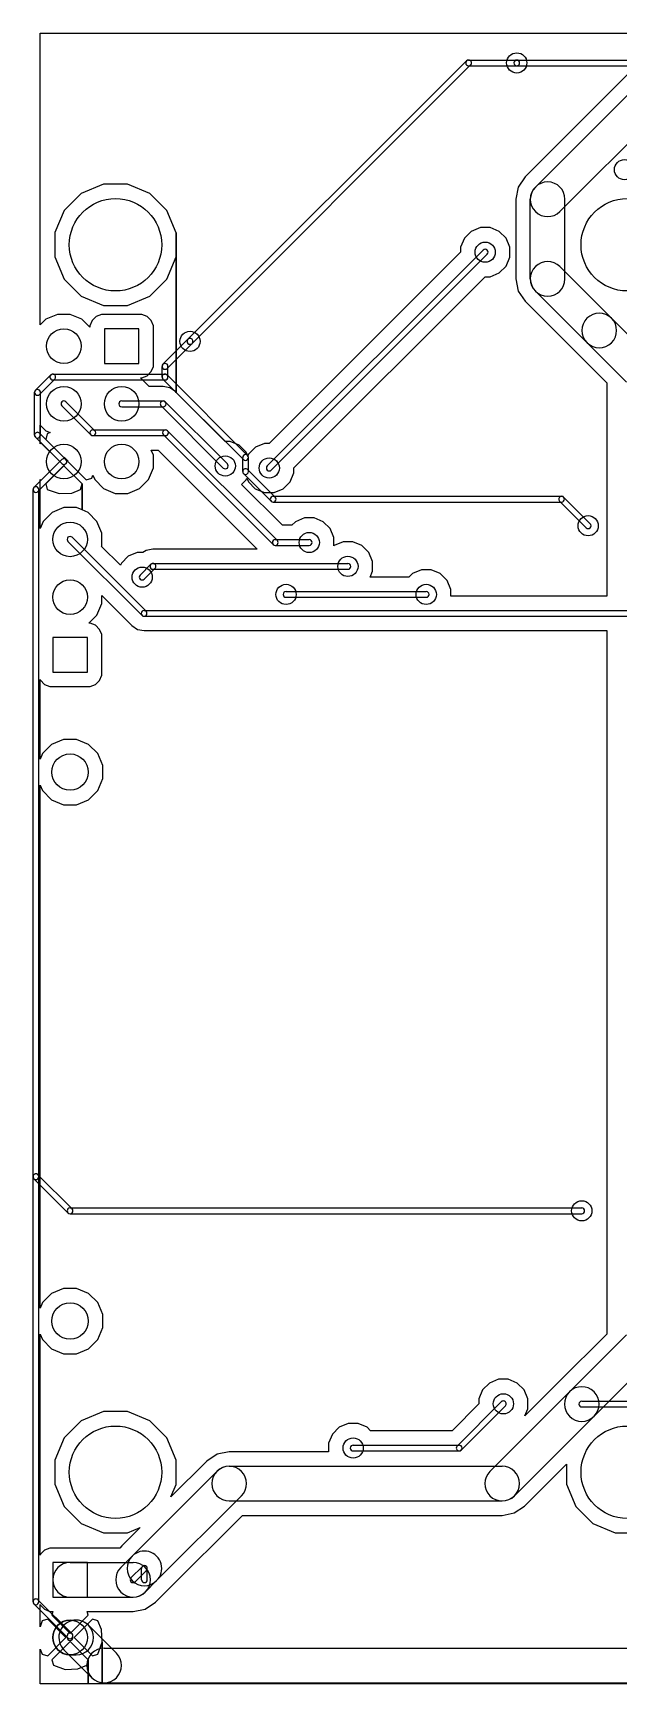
# Model space of a CAD drawing. Extents: x 67 to 209, y -168 to -95.
# Drawn here: x 67.4 to 93.1, y -167.8 to -95.2 of the extents above; entities that cross this region are included whole.
import ezdxf

# ---------------------------------------------------------------- set-up
doc = ezdxf.new("R2010")
doc.units = 0
doc.header["$MEASUREMENT"] = 0
doc.layers.add('BLACK', color=250, linetype='CONTINUOUS')

msp = doc.modelspace()

# ---------------------------------------------------------------- linework, layer by layer
at = {"layer": 'BLACK'}
for p, q in [((67.685, -108.029), (67.685, -95.185)), ((67.685, -95.185), (209.315, -95.185)), ((67.685, -108.029), (67.685, -95.185)), ((67.685, -95.185), (209.315, -95.185)), ((74.1849, -108.66), (86.4348, -96.4102)), ((74.3645, -108.84), (86.6144, -96.5898)), ((86.5246, -96.373), (88.6411, -96.373)), ((88.6411, -96.373), (105, -96.373)), ((86.5246, -96.627), (88.6411, -96.627)), ((88.6411, -96.627), (105, -96.627)), ((93.5122, -97.0122), (89.0122, -101.512)), ((93.5122, -97.0122), (89.0122, -101.512)), ((93.9612, -97.4612), (89.4612, -101.961)), ((95.0388, -98.5388), (90.5388, -103.039)), ((89.0122, -101.512), (88.7093, -101.965)), ((89.0122, -101.512), (88.7093, -101.965)), ((69.4912, -102.238), (68.7403, -102.987)), ((69.4912, -102.238), (68.7403, -102.987)), ((70.4718, -101.833), (69.4912, -102.238)), ((70.4718, -101.833), (69.4912, -102.238)), ((71.5328, -101.833), (70.4718, -101.833)), ((71.5328, -101.833), (70.4718, -101.833)), ((72.5127, -102.24), (71.5328, -101.833)), ((72.5127, -102.24), (71.5328, -101.833)), ((73.2623, -102.991), (72.5127, -102.24)), ((73.2623, -102.991), (72.5127, -102.24)), ((88.7093, -101.965), (88.603, -102.5)), ((88.7093, -101.965), (88.603, -102.5)), ((68.7403, -102.987), (68.3335, -103.967)), ((68.7403, -102.987), (68.3335, -103.967)), ((73.6675, -103.972), (73.2623, -102.991)), ((73.6675, -103.972), (73.2623, -102.991)), ((88.603, -102.5), (88.603, -106)), ((88.603, -102.5), (88.603, -106)), ((89.238, -106), (89.238, -102.5)), ((90.762, -106), (90.762, -102.5)), ((87.0402, -103.747), (86.6433, -103.911)), ((87.0402, -103.747), (86.6433, -103.911)), ((87.4697, -103.747), (87.0402, -103.747)), ((87.4697, -103.747), (87.0402, -103.747)), ((87.8663, -103.912), (87.4697, -103.747)), ((87.8663, -103.912), (87.4697, -103.747)), ((68.3335, -103.967), (68.3325, -105.028)), ((68.3335, -103.967), (68.3325, -105.028)), ((73.6665, -105.033), (73.6675, -103.972)), ((73.6665, -105.033), (73.6675, -103.972)), ((73.6675, -110.996), (73.6675, -103.972)), ((73.6675, -103.972), (73.6675, -110.996)), ((73.6675, -110.996), (73.6675, -103.972)), ((73.6675, -103.972), (73.6675, -110.996)), ((86.3394, -104.214), (86.1747, -104.611)), ((86.3394, -104.214), (86.1747, -104.611)), ((86.6433, -103.911), (86.3394, -104.214)), ((86.6433, -103.911), (86.3394, -104.214)), ((88.1697, -104.216), (87.8663, -103.912)), ((88.1697, -104.216), (87.8663, -103.912)), ((88.3337, -104.613), (88.1697, -104.216)), ((88.3337, -104.613), (88.1697, -104.216)), ((68.3325, -105.028), (68.7377, -106.009)), ((68.3325, -105.028), (68.7377, -106.009)), ((73.2597, -106.013), (73.6665, -105.033)), ((73.2597, -106.013), (73.6665, -105.033)), ((87.1642, -104.737), (77.6695, -114.232)), ((86.1745, -104.829), (77.7612, -113.242)), ((86.1745, -104.829), (77.7612, -113.242)), ((87.3438, -104.917), (77.8491, -114.411)), ((86.1747, -104.611), (86.1745, -104.829)), ((86.1747, -104.611), (86.1745, -104.829)), ((88.1686, -105.439), (88.3333, -105.042)), ((88.1686, -105.439), (88.3333, -105.042)), ((88.3333, -105.042), (88.3337, -104.613)), ((88.3333, -105.042), (88.3337, -104.613)), ((68.7377, -106.009), (69.4873, -106.76)), ((68.7377, -106.009), (69.4873, -106.76)), ((72.5088, -106.762), (73.2597, -106.013)), ((72.5088, -106.762), (73.2597, -106.013)), ((78.8388, -114.32), (87.2521, -105.906)), ((78.8388, -114.32), (87.2521, -105.906)), ((87.2521, -105.906), (87.4678, -105.906)), ((87.2521, -105.906), (87.4678, -105.906)), ((87.4678, -105.906), (87.8647, -105.742)), ((87.4678, -105.906), (87.8647, -105.742)), ((87.8647, -105.742), (88.1686, -105.439)), ((87.8647, -105.742), (88.1686, -105.439)), ((88.603, -106), (88.7093, -106.535)), ((88.603, -106), (88.7093, -106.535)), ((90.5388, -105.461), (92.8097, -107.732)), ((69.4873, -106.76), (70.4672, -107.167)), ((69.4873, -106.76), (70.4672, -107.167)), ((71.5282, -107.167), (72.5088, -106.762)), ((71.5282, -107.167), (72.5088, -106.762)), ((88.7093, -106.535), (89.0122, -106.988)), ((88.7093, -106.535), (89.0122, -106.988)), ((89.4611, -106.539), (91.732, -108.81)), ((70.4672, -107.167), (71.5282, -107.167)), ((70.4672, -107.167), (71.5282, -107.167)), ((89.0122, -106.988), (91.2826, -109.258)), ((89.0122, -106.988), (91.2826, -109.258)), ((67.9397, -107.775), (67.685, -108.029)), ((67.9397, -107.775), (67.685, -108.029)), ((68.4533, -107.563), (67.9397, -107.775)), ((68.4533, -107.563), (67.9397, -107.775)), ((69.0091, -107.563), (68.4533, -107.563)), ((69.0091, -107.563), (68.4533, -107.563)), ((69.5224, -107.776), (69.0091, -107.563)), ((69.5224, -107.776), (69.0091, -107.563)), ((69.8731, -108.128), (69.5224, -107.776)), ((69.8731, -108.128), (69.5224, -107.776)), ((69.97, -107.838), (69.8731, -108.071)), ((69.97, -107.838), (69.8731, -108.071)), ((69.8731, -108.071), (69.8731, -108.128)), ((69.8731, -108.071), (69.8731, -108.128)), ((70.1488, -107.659), (69.97, -107.838)), ((70.1488, -107.659), (69.97, -107.838)), ((70.3822, -107.563), (70.1488, -107.659)), ((70.3822, -107.563), (70.1488, -107.659)), ((71.9062, -107.563), (70.3822, -107.563)), ((71.9062, -107.563), (70.3822, -107.563)), ((72.032, -108.198), (70.508, -108.198)), ((70.508, -108.198), (70.508, -109.722)), ((72.1589, -107.563), (71.9062, -107.563)), ((72.1589, -107.563), (71.9062, -107.563)), ((72.032, -109.722), (72.032, -108.198)), ((72.3922, -107.66), (72.1589, -107.563)), ((72.3922, -107.66), (72.1589, -107.563)), ((72.5706, -107.839), (72.3922, -107.66)), ((72.5706, -107.839), (72.3922, -107.66)), ((72.6671, -108.072), (72.5706, -107.839)), ((72.6671, -108.072), (72.5706, -107.839)), ((72.6671, -109.596), (72.6671, -108.072)), ((72.6671, -109.596), (72.6671, -108.072)), ((92.8072, -107.733), (94.5393, -109.459)), ((73.0857, -109.759), (74.1849, -108.66)), ((73.2653, -109.939), (74.3645, -108.84)), ((91.7315, -108.812), (93.4636, -110.538)), ((72.6669, -109.849), (72.6671, -109.596)), ((72.6669, -109.849), (72.6671, -109.596)), ((91.2826, -109.258), (91.283, -109.259)), ((91.2826, -109.258), (91.283, -109.259)), ((91.283, -109.259), (92.603, -110.579)), ((91.283, -109.259), (92.603, -110.579)), ((67.4775, -110.902), (68.1511, -110.229)), ((68.2409, -110.192), (73.1755, -110.192)), ((70.508, -109.722), (72.032, -109.722)), ((72.455, -110.71), (72.103, -110.357)), ((72.103, -110.357), (72.1578, -110.357)), ((72.455, -110.71), (72.103, -110.357)), ((72.103, -110.357), (72.1578, -110.357)), ((72.1578, -110.357), (72.3912, -110.261)), ((72.1578, -110.357), (72.3912, -110.261)), ((72.3912, -110.261), (72.57, -110.082)), ((72.3912, -110.261), (72.57, -110.082)), ((72.57, -110.082), (72.6669, -109.849)), ((72.57, -110.082), (72.6669, -109.849)), ((73.0485, -110.319), (73.0485, -109.849)), ((76.8073, -113.771), (73.2653, -110.229)), ((73.3025, -110.319), (73.3025, -109.849)), ((67.4403, -112.877), (67.4403, -110.992)), ((67.6571, -111.082), (68.3307, -110.408)), ((67.6943, -112.877), (67.6943, -110.992)), ((68.2409, -110.446), (73.1755, -110.446)), ((72.4667, -110.738), (72.455, -110.71)), ((72.4667, -110.738), (72.455, -110.71)), ((73.094, -110.738), (72.4667, -110.738)), ((73.094, -110.738), (72.4667, -110.738)), ((76.6277, -113.95), (73.0857, -110.408)), ((73.3856, -110.796), (73.094, -110.738)), ((73.3856, -110.796), (73.094, -110.738)), ((73.6328, -110.961), (73.3856, -110.796)), ((73.6328, -110.961), (73.3856, -110.796)), ((73.6675, -110.996), (73.6328, -110.961)), ((73.6675, -110.996), (73.6328, -110.961)), ((75.8245, -113.153), (73.6675, -110.996)), ((75.8245, -113.153), (73.6675, -110.996)), ((92.603, -110.579), (92.603, -119.953)), ((92.603, -110.579), (92.603, -119.953)), ((68.6402, -111.59), (69.9102, -112.86)), ((68.8198, -111.41), (70.0898, -112.68)), ((71.27, -111.373), (73.094, -111.373)), ((71.27, -111.627), (73.094, -111.627)), ((75.7366, -114.322), (73.0042, -111.59)), ((75.9162, -114.143), (73.1838, -111.41)), ((67.685, -113.258), (67.685, -112.431)), ((67.685, -112.431), (67.9376, -112.684)), ((67.685, -113.258), (67.685, -112.431)), ((67.685, -112.431), (67.9376, -112.684)), ((68.6402, -114.13), (67.4775, -112.967)), ((68.8198, -113.95), (67.6571, -112.787)), ((67.7498, -113.239), (67.685, -113.258)), ((67.7498, -113.239), (67.685, -113.258)), ((68.5504, -114.04), (67.7498, -113.239)), ((68.5504, -114.04), (67.7498, -113.239)), ((67.9989, -112.818), (67.9294, -113.06)), ((67.9989, -112.818), (67.9294, -113.06)), ((67.9294, -113.06), (68.73, -113.86)), ((67.9294, -113.06), (68.73, -113.86)), ((67.9376, -112.684), (68.1297, -112.763)), ((67.9376, -112.684), (68.1297, -112.763)), ((68.1297, -112.763), (67.9989, -112.818)), ((68.1297, -112.763), (67.9989, -112.818)), ((70, -112.643), (73.1962, -112.643)), ((70, -112.897), (73.1962, -112.897)), ((73.1064, -112.86), (77.9355, -117.689)), ((73.286, -112.68), (78.1151, -117.509)), ((76.0421, -113.153), (75.8245, -113.153)), ((76.0421, -113.153), (75.8245, -113.153)), ((76.4387, -113.318), (76.0421, -113.153)), ((76.4387, -113.318), (76.0421, -113.153)), ((77.5455, -113.242), (77.1486, -113.406)), ((77.5455, -113.242), (77.1486, -113.406)), ((77.7612, -113.242), (77.5455, -113.242)), ((77.7612, -113.242), (77.5455, -113.242)), ((67.4102, -115.18), (68.6402, -113.95)), ((68.73, -113.86), (68.7441, -113.846)), ((68.73, -113.86), (68.7441, -113.846)), ((68.7441, -113.846), (68.9237, -114.026)), ((68.7441, -113.846), (68.9237, -114.026)), ((68.9237, -114.026), (68.9096, -114.04)), ((68.9237, -114.026), (68.9096, -114.04)), ((72.6672, -113.763), (72.5717, -113.532)), ((72.5717, -113.532), (72.8806, -113.532)), ((72.6672, -113.763), (72.5717, -113.532)), ((72.5717, -113.532), (72.8806, -113.532)), ((72.6668, -114.319), (72.6672, -113.763)), ((72.6668, -114.319), (72.6672, -113.763)), ((72.8806, -113.532), (77.2345, -117.886)), ((72.8806, -113.532), (77.2345, -117.886)), ((76.7421, -113.622), (76.4387, -113.318)), ((76.7421, -113.622), (76.4387, -113.318)), ((76.5905, -114.48), (76.5905, -113.861)), ((76.8114, -113.789), (76.7421, -113.622)), ((76.8114, -113.789), (76.7421, -113.622)), ((76.8447, -113.709), (76.8114, -113.789)), ((76.8447, -113.709), (76.8114, -113.789)), ((76.8445, -114.48), (76.8445, -113.861)), ((77.1486, -113.406), (76.8447, -113.709)), ((77.1486, -113.406), (76.8447, -113.709)), ((67.5898, -115.36), (68.8198, -114.13)), ((67.7498, -114.841), (68.5504, -114.04)), ((67.7498, -114.841), (68.5504, -114.04)), ((68.73, -114.22), (67.9294, -115.02)), ((68.73, -114.22), (67.9294, -115.02)), ((69.5306, -115.02), (68.73, -114.22)), ((69.5306, -115.02), (68.73, -114.22)), ((68.9096, -114.04), (69.7102, -114.841)), ((68.9096, -114.04), (69.7102, -114.841)), ((69.9524, -114.771), (70.0025, -114.631)), ((69.9524, -114.771), (70.0025, -114.631)), ((70.0025, -114.631), (70.085, -114.83)), ((70.0025, -114.631), (70.085, -114.83)), ((72.4536, -114.832), (72.6668, -114.319)), ((72.4536, -114.832), (72.6668, -114.319)), ((77.8396, -115.782), (76.6277, -114.57)), ((78.0192, -115.602), (76.8073, -114.39)), ((78.6739, -114.934), (78.8386, -114.537)), ((78.6739, -114.934), (78.8386, -114.537)), ((78.8386, -114.537), (78.8388, -114.32)), ((78.8386, -114.537), (78.8388, -114.32)), ((67.373, -145.5), (67.373, -115.27)), ((67.627, -145.5), (67.627, -115.27)), ((67.685, -116.984), (67.685, -114.822)), ((67.685, -114.822), (67.7498, -114.841)), ((67.685, -116.984), (67.685, -114.822)), ((67.685, -114.822), (67.7498, -114.841)), ((67.9294, -115.02), (67.9989, -115.262)), ((67.9294, -115.02), (67.9989, -115.262)), ((67.9989, -115.262), (68.5223, -115.449)), ((67.9989, -115.262), (68.5223, -115.449)), ((68.5223, -115.449), (69.0774, -115.421)), ((68.5223, -115.449), (69.0774, -115.421)), ((69.0774, -115.421), (69.4611, -115.262)), ((69.0774, -115.421), (69.4611, -115.262)), ((69.4611, -115.262), (69.5306, -115.02)), ((69.4611, -115.262), (69.5306, -115.02)), ((69.5306, -116.168), (69.5306, -115.02)), ((69.5306, -115.02), (69.5306, -116.168)), ((69.5306, -116.168), (69.5306, -115.02)), ((69.5306, -115.02), (69.5306, -116.168)), ((69.7102, -114.841), (69.9524, -114.771)), ((69.7102, -114.841), (69.9524, -114.771)), ((70.085, -114.83), (70.4776, -115.224)), ((70.085, -114.83), (70.4776, -115.224)), ((70.4776, -115.224), (70.9909, -115.437)), ((70.4776, -115.224), (70.9909, -115.437)), ((70.9909, -115.437), (71.5467, -115.437)), ((70.9909, -115.437), (71.5467, -115.437)), ((71.5467, -115.437), (72.0603, -115.225)), ((71.5467, -115.437), (72.0603, -115.225)), ((72.0603, -115.225), (72.4536, -114.832)), ((72.0603, -115.225), (72.4536, -114.832)), ((76.5446, -115.041), (76.741, -114.845)), ((76.5446, -115.041), (76.741, -114.845)), ((78.3409, -116.837), (76.5446, -115.041)), ((78.3409, -116.837), (76.5446, -115.041)), ((76.741, -114.845), (76.7743, -114.764)), ((76.741, -114.845), (76.7743, -114.764)), ((76.7743, -114.764), (76.8436, -114.932)), ((76.7743, -114.764), (76.8436, -114.932)), ((76.8436, -114.932), (77.147, -115.236)), ((76.8436, -114.932), (77.147, -115.236)), ((77.147, -115.236), (77.5436, -115.401)), ((77.147, -115.236), (77.5436, -115.401)), ((77.5436, -115.401), (77.9731, -115.401)), ((77.5436, -115.401), (77.9731, -115.401)), ((77.9731, -115.401), (78.37, -115.237)), ((77.9731, -115.401), (78.37, -115.237)), ((78.37, -115.237), (78.6739, -114.934)), ((78.37, -115.237), (78.6739, -114.934)), ((68.7233, -116.063), (68.2097, -116.275)), ((68.7233, -116.063), (68.2097, -116.275)), ((69.2791, -116.063), (68.7233, -116.063)), ((69.2791, -116.063), (68.7233, -116.063)), ((69.5306, -116.168), (69.2791, -116.063)), ((69.5306, -116.168), (69.2791, -116.063)), ((69.7924, -116.276), (69.5306, -116.168)), ((69.7924, -116.276), (69.5306, -116.168)), ((77.9294, -115.565), (90.6123, -115.565)), ((77.9294, -115.819), (90.6123, -115.819)), ((91.6919, -116.951), (90.5225, -115.782)), ((91.8715, -116.771), (90.7021, -115.602)), ((67.8164, -116.668), (67.685, -116.984)), ((67.8164, -116.668), (67.685, -116.984)), ((68.2097, -116.275), (67.8164, -116.668)), ((68.2097, -116.275), (67.8164, -116.668)), ((70.185, -116.67), (69.7924, -116.276)), ((70.185, -116.67), (69.7924, -116.276)), ((70.3972, -117.183), (70.185, -116.67)), ((70.3972, -117.183), (70.185, -116.67)), ((78.7542, -116.837), (78.3409, -116.837)), ((78.7542, -116.837), (78.3409, -116.837)), ((78.9081, -116.683), (78.7542, -116.837)), ((78.9081, -116.683), (78.7542, -116.837)), ((79.305, -116.519), (78.9081, -116.683)), ((79.305, -116.519), (78.9081, -116.683)), ((79.7345, -116.52), (79.305, -116.519)), ((79.7345, -116.52), (79.305, -116.519)), ((80.1311, -116.684), (79.7345, -116.52)), ((80.1311, -116.684), (79.7345, -116.52)), ((80.4345, -116.988), (80.1311, -116.684)), ((80.4345, -116.988), (80.1311, -116.684)), ((68.9102, -117.55), (72.1654, -120.805)), ((69.0898, -117.37), (72.345, -120.625)), ((70.3968, -117.739), (70.3972, -117.183)), ((70.3968, -117.739), (70.3972, -117.183)), ((78.0253, -117.472), (79.5188, -117.472)), ((80.5985, -117.385), (80.4345, -116.988)), ((80.5985, -117.385), (80.4345, -116.988)), ((80.5982, -117.741), (80.5985, -117.385)), ((80.5982, -117.741), (80.5985, -117.385)), ((81.0042, -117.568), (80.6073, -117.732)), ((81.0042, -117.568), (80.6073, -117.732)), ((81.4337, -117.569), (81.0042, -117.568)), ((81.4337, -117.569), (81.0042, -117.568)), ((81.8303, -117.733), (81.4337, -117.569)), ((81.8303, -117.733), (81.4337, -117.569)), ((70.385, -117.767), (70.3968, -117.739)), ((70.385, -117.767), (70.3968, -117.739)), ((71.2181, -118.601), (70.385, -117.767)), ((71.2181, -118.601), (70.385, -117.767)), ((71.56, -118.206), (71.2561, -118.509)), ((71.56, -118.206), (71.2561, -118.509)), ((71.9569, -118.042), (71.56, -118.206)), ((71.9569, -118.042), (71.56, -118.206)), ((72.2059, -118.042), (71.9569, -118.042)), ((72.2059, -118.042), (71.9569, -118.042)), ((72.3526, -117.944), (72.2059, -118.042)), ((72.3526, -117.944), (72.2059, -118.042)), ((72.6442, -117.886), (72.3526, -117.944)), ((72.6442, -117.886), (72.3526, -117.944)), ((77.2345, -117.886), (72.6442, -117.886)), ((77.2345, -117.886), (72.6442, -117.886)), ((78.0253, -117.726), (79.5188, -117.726)), ((80.6073, -117.732), (80.5982, -117.741)), ((80.6073, -117.732), (80.5982, -117.741)), ((82.1337, -118.037), (81.8303, -117.733)), ((82.1337, -118.037), (81.8303, -117.733)), ((82.2977, -118.434), (82.1337, -118.037)), ((82.2977, -118.434), (82.1337, -118.037)), ((71.2561, -118.509), (71.2181, -118.601)), ((71.2561, -118.509), (71.2181, -118.601)), ((72.0809, -119.032), (72.5544, -118.558)), ((72.2605, -119.211), (72.734, -118.738)), ((72.6442, -118.521), (81.218, -118.521)), ((72.6442, -118.775), (81.218, -118.775)), ((82.1904, -119.121), (82.2973, -118.864)), ((82.1904, -119.121), (82.2973, -118.864)), ((82.2973, -118.864), (82.2977, -118.434)), ((82.2973, -118.864), (82.2977, -118.434)), ((84.0506, -118.967), (83.8967, -119.121)), ((84.0506, -118.967), (83.8967, -119.121)), ((84.4475, -118.803), (84.0506, -118.967)), ((84.4475, -118.803), (84.0506, -118.967)), ((84.877, -118.804), (84.4475, -118.803)), ((84.877, -118.804), (84.4475, -118.803)), ((85.2736, -118.968), (84.877, -118.804)), ((85.2736, -118.968), (84.877, -118.804)), ((85.577, -119.272), (85.2736, -118.968)), ((85.577, -119.272), (85.2736, -118.968)), ((78.4966, -119.756), (84.6613, -119.756)), ((83.8967, -119.121), (82.1904, -119.121)), ((83.8967, -119.121), (82.1904, -119.121)), ((85.741, -119.669), (85.577, -119.272)), ((85.741, -119.669), (85.577, -119.272)), ((85.7407, -119.953), (85.741, -119.669)), ((85.7407, -119.953), (85.741, -119.669)), ((70.1836, -120.792), (70.3968, -120.279)), ((70.1836, -120.792), (70.3968, -120.279)), ((70.3968, -120.279), (70.3971, -119.935)), ((70.3968, -120.279), (70.3971, -119.935)), ((70.3971, -119.935), (71.7164, -121.254)), ((70.3971, -119.935), (71.7164, -121.254)), ((78.4966, -120.01), (84.6613, -120.01)), ((92.603, -119.953), (85.7407, -119.953)), ((92.603, -119.953), (85.7407, -119.953)), ((69.8323, -121.143), (70.1836, -120.792)), ((69.8323, -121.143), (70.1836, -120.792)), ((69.8889, -121.143), (69.8323, -121.143)), ((69.8889, -121.143), (69.8323, -121.143)), ((70.1222, -121.24), (69.8889, -121.143)), ((70.1222, -121.24), (69.8889, -121.143)), ((70.3006, -121.419), (70.1222, -121.24)), ((70.3006, -121.419), (70.1222, -121.24)), ((71.7164, -121.254), (71.7164, -121.254)), ((71.7164, -121.254), (71.9636, -121.419)), ((71.7164, -121.254), (71.7164, -121.254)), ((71.7164, -121.254), (71.9636, -121.419)), ((72.2552, -120.588), (94, -120.588)), ((72.2552, -120.842), (94, -120.842)), ((69.762, -121.778), (68.238, -121.778)), ((68.238, -121.778), (68.238, -123.302)), ((69.762, -123.302), (69.762, -121.778)), ((70.3971, -121.652), (70.3006, -121.419)), ((70.3971, -121.652), (70.3006, -121.419)), ((70.3971, -123.176), (70.3971, -121.652)), ((70.3971, -123.176), (70.3971, -121.652)), ((71.9636, -121.419), (72.2552, -121.477)), ((71.9636, -121.419), (72.2552, -121.477)), ((72.2552, -121.477), (72.2552, -121.477)), ((72.2552, -121.477), (92.603, -121.477)), ((72.2552, -121.477), (72.2552, -121.477)), ((72.2552, -121.477), (92.603, -121.477)), ((92.603, -121.477), (92.603, -123)), ((92.603, -121.477), (92.603, -123)), ((68.238, -123.302), (69.762, -123.302)), ((70.3, -123.662), (70.3969, -123.429)), ((70.3, -123.662), (70.3969, -123.429)), ((70.3969, -123.429), (70.3971, -123.176)), ((70.3969, -123.429), (70.3971, -123.176)), ((92.603, -123), (92.603, -130.5)), ((92.603, -123), (92.603, -130.5)), ((67.685, -127.125), (67.685, -123.626)), ((67.685, -123.626), (67.6994, -123.661)), ((67.685, -127.125), (67.685, -123.626)), ((67.685, -123.626), (67.6994, -123.661)), ((67.6994, -123.661), (67.8778, -123.84)), ((67.6994, -123.661), (67.8778, -123.84)), ((67.8778, -123.84), (68.1111, -123.937)), ((67.8778, -123.84), (68.1111, -123.937)), ((68.1111, -123.937), (68.3638, -123.937)), ((68.1111, -123.937), (68.3638, -123.937)), ((68.3638, -123.937), (69.8878, -123.937)), ((68.3638, -123.937), (69.8878, -123.937)), ((69.8878, -123.937), (70.1212, -123.841)), ((69.8878, -123.937), (70.1212, -123.841)), ((70.1212, -123.841), (70.3, -123.662)), ((70.1212, -123.841), (70.3, -123.662)), ((68.7158, -126.265), (68.1882, -126.483)), ((68.7158, -126.265), (68.1882, -126.483)), ((69.2867, -126.265), (68.7158, -126.265)), ((69.2867, -126.265), (68.7158, -126.265)), ((69.8139, -126.484), (69.2867, -126.265)), ((69.8139, -126.484), (69.2867, -126.265)), ((67.7842, -126.886), (67.685, -127.125)), ((67.7842, -126.886), (67.685, -127.125)), ((68.1882, -126.483), (67.7842, -126.886)), ((68.1882, -126.483), (67.7842, -126.886)), ((70.2172, -126.888), (69.8139, -126.484)), ((70.2172, -126.888), (69.8139, -126.484)), ((70.4352, -127.416), (70.2172, -126.888)), ((70.4352, -127.416), (70.2172, -126.888)), ((70.4348, -127.987), (70.4352, -127.416)), ((70.4348, -127.987), (70.4352, -127.416)), ((67.685, -151.275), (67.685, -128.275)), ((67.685, -128.275), (67.7828, -128.512)), ((67.685, -151.275), (67.685, -128.275)), ((67.685, -128.275), (67.7828, -128.512)), ((67.7828, -128.512), (68.1861, -128.916)), ((67.7828, -128.512), (68.1861, -128.916)), ((69.8118, -128.917), (70.2158, -128.514)), ((69.8118, -128.917), (70.2158, -128.514)), ((70.2158, -128.514), (70.4348, -127.987)), ((70.2158, -128.514), (70.4348, -127.987)), ((68.1861, -128.916), (68.7133, -129.135)), ((68.1861, -128.916), (68.7133, -129.135)), ((68.7133, -129.135), (69.2842, -129.135)), ((68.7133, -129.135), (69.2842, -129.135)), ((69.2842, -129.135), (69.8118, -128.917)), ((69.2842, -129.135), (69.8118, -128.917)), ((92.603, -130.5), (92.603, -135.6)), ((92.603, -130.5), (92.603, -135.6)), ((92.603, -135.6), (92.603, -144.4)), ((92.603, -135.6), (92.603, -144.4)), ((92.603, -144.4), (92.603, -145)), ((92.603, -144.4), (92.603, -145)), ((92.603, -145), (92.603, -152.421)), ((92.603, -145), (92.603, -152.421)), ((67.373, -164.2), (67.373, -145.5)), ((68.9102, -147.09), (67.4102, -145.59)), ((69.0898, -146.91), (67.5898, -145.41)), ((67.627, -164.2), (67.627, -145.5)), ((69, -146.873), (91.5, -146.873)), ((69, -147.127), (91.5, -147.127)), ((67.7842, -151.036), (67.685, -151.275)), ((67.7842, -151.036), (67.685, -151.275)), ((68.1882, -150.633), (67.7842, -151.036)), ((68.1882, -150.633), (67.7842, -151.036)), ((68.7158, -150.415), (68.1882, -150.633)), ((68.7158, -150.415), (68.1882, -150.633)), ((69.2867, -150.415), (68.7158, -150.415)), ((69.2867, -150.415), (68.7158, -150.415)), ((69.8139, -150.634), (69.2867, -150.415)), ((69.8139, -150.634), (69.2867, -150.415)), ((70.2172, -151.038), (69.8139, -150.634)), ((70.2172, -151.038), (69.8139, -150.634)), ((70.4352, -151.566), (70.2172, -151.038)), ((70.4352, -151.566), (70.2172, -151.038)), ((70.4348, -152.137), (70.4352, -151.566)), ((70.4348, -152.137), (70.4352, -151.566)), ((67.685, -162.144), (67.685, -152.425)), ((67.685, -152.425), (67.7828, -152.662)), ((67.685, -162.144), (67.685, -152.425)), ((67.685, -152.425), (67.7828, -152.662)), ((70.2158, -152.664), (70.4348, -152.137)), ((70.2158, -152.664), (70.4348, -152.137)), ((92.603, -152.421), (90.5122, -154.512)), ((92.603, -152.421), (90.5122, -154.512)), ((90.9612, -154.961), (93.4612, -152.461)), ((67.7828, -152.662), (68.1861, -153.066)), ((67.7828, -152.662), (68.1861, -153.066)), ((68.1861, -153.066), (68.7133, -153.285)), ((68.1861, -153.066), (68.7133, -153.285)), ((69.2842, -153.285), (69.8118, -153.067)), ((69.2842, -153.285), (69.8118, -153.067)), ((69.8118, -153.067), (70.2158, -152.664)), ((69.8118, -153.067), (70.2158, -152.664)), ((68.7133, -153.285), (69.2842, -153.285)), ((68.7133, -153.285), (69.2842, -153.285)), ((92.0388, -156.039), (94.5388, -153.539)), ((87.4419, -154.575), (87.138, -154.879)), ((87.4419, -154.575), (87.138, -154.879)), ((87.8388, -154.411), (87.4419, -154.575)), ((87.8388, -154.411), (87.4419, -154.575)), ((88.2683, -154.412), (87.8388, -154.411)), ((88.2683, -154.412), (87.8388, -154.411)), ((88.6649, -154.576), (88.2683, -154.412)), ((88.6649, -154.576), (88.2683, -154.412)), ((88.9683, -154.88), (88.6649, -154.576)), ((88.9683, -154.88), (88.6649, -154.576)), ((90.5122, -154.512), (89, -156.024)), ((90.5122, -154.512), (89, -156.024)), ((90.5122, -154.512), (90.5122, -154.512)), ((90.5122, -154.512), (90.5122, -154.512)), ((87.961, -155.4), (86.0216, -157.346)), ((86.9733, -155.275), (86.9731, -155.493)), ((86.9733, -155.275), (86.9731, -155.493)), ((87.138, -154.879), (86.9733, -155.275)), ((87.138, -154.879), (86.9733, -155.275)), ((90.9612, -154.961), (87.4612, -158.461)), ((89.1323, -155.277), (88.9683, -154.88)), ((89.1323, -155.277), (88.9683, -154.88)), ((89.1319, -155.707), (89.1323, -155.277)), ((89.1319, -155.707), (89.1323, -155.277)), ((91.5, -155.373), (95.2, -155.373)), ((70.4718, -155.833), (69.4912, -156.238)), ((70.4718, -155.833), (69.4912, -156.238)), ((71.5328, -155.833), (70.4718, -155.833)), ((71.5328, -155.833), (70.4718, -155.833)), ((72.5127, -156.24), (71.5328, -155.833)), ((72.5127, -156.24), (71.5328, -155.833)), ((86.9731, -155.493), (85.7944, -156.672)), ((86.9731, -155.493), (85.7944, -156.672)), ((88.141, -155.579), (86.2016, -157.525)), ((92.0388, -156.039), (88.5388, -159.539)), ((89, -156.024), (89.1319, -155.707)), ((89, -156.024), (89.1319, -155.707)), ((91.5, -155.627), (95.2, -155.627)), ((69.4912, -156.238), (68.7403, -156.987)), ((69.4912, -156.238), (68.7403, -156.987)), ((73.2623, -156.991), (72.5127, -156.24)), ((73.2623, -156.991), (72.5127, -156.24)), ((80.5327, -156.822), (80.368, -157.218)), ((80.5327, -156.822), (80.368, -157.218)), ((80.8366, -156.518), (80.5327, -156.822)), ((80.8366, -156.518), (80.5327, -156.822)), ((81.2335, -156.354), (80.8366, -156.518)), ((81.2335, -156.354), (80.8366, -156.518)), ((81.663, -156.355), (81.2335, -156.354)), ((81.663, -156.355), (81.2335, -156.354)), ((82.0596, -156.519), (81.663, -156.355)), ((82.0596, -156.519), (81.663, -156.355)), ((82.2119, -156.672), (82.0596, -156.519)), ((82.2119, -156.672), (82.0596, -156.519)), ((85.7944, -156.672), (82.2119, -156.672)), ((85.7944, -156.672), (82.2119, -156.672)), ((68.7403, -156.987), (68.3335, -157.967)), ((68.7403, -156.987), (68.3335, -157.967)), ((73.6675, -157.972), (73.2623, -156.991)), ((73.6675, -157.972), (73.2623, -156.991)), ((76, -157.603), (75.4654, -157.709)), ((76, -157.603), (75.4654, -157.709)), ((80.3677, -157.603), (76, -157.603)), ((80.3677, -157.603), (76, -157.603)), ((80.368, -157.218), (80.3677, -157.603)), ((80.368, -157.218), (80.3677, -157.603)), ((81.4473, -157.307), (86.11, -157.307)), ((81.4473, -157.561), (86.11, -157.561)), ((68.3335, -157.967), (68.3325, -159.028)), ((68.3335, -157.967), (68.3325, -159.028)), ((75.0122, -158.012), (73.4358, -159.589)), ((75.0122, -158.012), (73.4358, -159.589)), ((73.6665, -159.033), (73.6675, -157.972)), ((73.6665, -159.033), (73.6675, -157.972)), ((75.4654, -157.709), (75.0122, -158.012)), ((75.4654, -157.709), (75.0122, -158.012)), ((76, -158.238), (88, -158.238)), ((88.9878, -159.988), (90.8333, -158.142)), ((88.9878, -159.988), (90.8333, -158.142)), ((90.8333, -158.142), (90.8325, -159.028)), ((90.8333, -158.142), (90.8325, -159.028)), ((68.3325, -159.028), (68.7377, -160.009)), ((68.3325, -159.028), (68.7377, -160.009)), ((75.4612, -158.461), (71.7312, -162.191)), ((73.4358, -159.589), (73.6665, -159.033)), ((73.4358, -159.589), (73.6665, -159.033)), ((90.8325, -159.028), (91.2377, -160.009)), ((90.8325, -159.028), (91.2377, -160.009)), ((76.5388, -159.539), (72.8088, -163.269)), ((76, -159.762), (88, -159.762)), ((68.7377, -160.009), (69.4873, -160.76)), ((68.7377, -160.009), (69.4873, -160.76)), ((73.2578, -163.718), (76.5787, -160.397)), ((73.2578, -163.718), (76.5787, -160.397)), ((76.5787, -160.397), (88, -160.397)), ((76.5787, -160.397), (88, -160.397)), ((88, -160.397), (88.5346, -160.291)), ((88, -160.397), (88.5346, -160.291)), ((88.5346, -160.291), (88.9878, -159.988)), ((88.5346, -160.291), (88.9878, -159.988)), ((91.2377, -160.009), (91.9873, -160.76)), ((91.2377, -160.009), (91.9873, -160.76)), ((69.4873, -160.76), (70.4672, -161.167)), ((69.4873, -160.76), (70.4672, -161.167)), ((70.4672, -161.167), (71.5282, -161.167)), ((70.4672, -161.167), (71.5282, -161.167)), ((72.0883, -160.936), (71.2822, -161.742)), ((72.0883, -160.936), (71.2822, -161.742)), ((71.5282, -161.167), (72.0883, -160.936)), ((71.5282, -161.167), (72.0883, -160.936)), ((91.9873, -160.76), (92.9672, -161.167)), ((91.9873, -160.76), (92.9672, -161.167)), ((92.9672, -161.167), (94.0282, -161.167)), ((92.9672, -161.167), (94.0282, -161.167)), ((67.8788, -161.929), (67.7, -162.108)), ((67.8788, -161.929), (67.7, -162.108)), ((68.1122, -161.833), (67.8788, -161.929)), ((68.1122, -161.833), (67.8788, -161.929)), ((69.6362, -161.833), (68.1122, -161.833)), ((69.6362, -161.833), (68.1122, -161.833)), ((69.762, -161.833), (69.6362, -161.833)), ((69.762, -161.833), (69.6362, -161.833)), ((71.1913, -161.833), (69.762, -161.833)), ((71.1913, -161.833), (69.762, -161.833)), ((71.2822, -161.742), (71.1913, -161.833)), ((71.2822, -161.742), (71.1913, -161.833)), ((71.2822, -161.742), (71.2822, -161.742)), ((71.2822, -161.742), (71.2822, -161.742)), ((67.7, -162.108), (67.685, -162.144)), ((67.7, -162.108), (67.685, -162.144)), ((69.762, -162.468), (68.238, -162.468)), ((68.238, -162.468), (68.238, -163.992)), ((69, -162.468), (71.77, -162.468)), ((69.762, -163.992), (69.762, -162.468)), ((71.2312, -162.691), (71.7312, -162.191)), ((72.1802, -162.64), (71.6802, -163.14)), ((72.3598, -162.82), (71.8598, -163.32)), ((72.143, -163.23), (72.143, -162.73)), ((72.3088, -163.769), (72.8088, -163.269)), ((72.397, -163.23), (72.397, -162.73)), ((69.0898, -165.61), (67.5898, -164.11)), ((68.238, -163.992), (69.762, -163.992)), ((69, -163.992), (71.77, -163.992)), ((72.7578, -164.218), (73.2578, -163.718)), ((72.7578, -164.218), (73.2578, -163.718)), ((73.2578, -163.718), (73.2578, -163.718)), ((73.2578, -163.718), (73.2578, -163.718)), ((73.2578, -163.718), (73.2578, -163.718)), ((73.2578, -163.718), (73.2578, -163.718)), ((68.9102, -165.79), (67.4102, -164.29)), ((67.685, -165.298), (67.685, -164.316)), ((67.685, -164.316), (67.6994, -164.351)), ((67.685, -165.298), (67.685, -164.316)), ((67.685, -164.316), (67.6994, -164.351)), ((67.6994, -164.351), (67.8778, -164.53)), ((67.6994, -164.351), (67.8778, -164.53)), ((67.8778, -164.53), (68.1111, -164.627)), ((67.8778, -164.53), (68.1111, -164.627)), ((68.1111, -164.627), (68.2461, -164.627)), ((68.1111, -164.627), (68.2461, -164.627)), ((68.2461, -164.627), (68.1994, -164.79)), ((68.2461, -164.627), (68.1994, -164.79)), ((68.1994, -164.79), (69, -165.59)), ((68.1994, -164.79), (69, -165.59)), ((69, -165.59), (69.8006, -164.79)), ((69, -165.59), (69.8006, -164.79)), ((69.8006, -164.79), (69.7539, -164.627)), ((69.7539, -164.627), (69.8878, -164.627)), ((69.8006, -164.79), (69.7539, -164.627)), ((69.7539, -164.627), (69.8878, -164.627)), ((69.8878, -164.627), (69.888, -164.627)), ((69.8878, -164.627), (69.888, -164.627)), ((69.888, -164.627), (71.77, -164.627)), ((69.888, -164.627), (71.77, -164.627)), ((71.77, -164.627), (72.3046, -164.521)), ((71.77, -164.627), (72.3046, -164.521)), ((72.3046, -164.521), (72.7578, -164.218)), ((72.3046, -164.521), (72.7578, -164.218)), ((67.7776, -165.039), (67.685, -165.298)), ((67.7776, -165.039), (67.685, -165.298)), ((68.0198, -164.969), (67.7776, -165.039)), ((68.0198, -164.969), (67.7776, -165.039)), ((68.8204, -165.77), (68.0198, -164.969)), ((68.8204, -165.77), (68.0198, -164.969)), ((69, -165.008), (69.27, -165.008)), ((69.9802, -164.969), (69.1796, -165.77)), ((69.9802, -164.969), (69.1796, -165.77)), ((71.0388, -166.461), (69.8088, -165.231)), ((70.2224, -165.039), (69.9802, -164.969)), ((70.2224, -165.039), (69.9802, -164.969)), ((70.3814, -165.423), (70.2224, -165.039)), ((70.3814, -165.423), (70.2224, -165.039)), ((70.4091, -165.978), (70.3814, -165.423)), ((70.4091, -165.978), (70.3814, -165.423)), ((67.685, -167.815), (67.685, -166.278)), ((67.685, -166.278), (67.7776, -166.501)), ((67.685, -167.815), (67.685, -166.278)), ((67.685, -166.278), (67.7776, -166.501)), ((68.0198, -166.571), (68.8204, -165.77)), ((68.0198, -166.571), (68.8204, -165.77)), ((69, -165.95), (68.1994, -166.75)), ((69, -165.95), (68.1994, -166.75)), ((69.9612, -167.539), (68.7312, -166.309)), ((68.873, -165.77), (68.873, -165.7)), ((69.8006, -166.75), (69, -165.95)), ((69.8006, -166.75), (69, -165.95)), ((69.127, -165.77), (69.127, -165.7)), ((69.1796, -165.77), (69.9802, -166.571)), ((69.1796, -165.77), (69.9802, -166.571)), ((70.2224, -166.501), (70.4091, -165.978)), ((70.2224, -166.501), (70.4091, -165.978)), ((70.4091, -167.815), (70.4091, -165.978)), ((70.4091, -165.978), (70.4091, -167.815)), ((70.4091, -167.815), (70.4091, -165.978)), ((70.4091, -165.978), (70.4091, -167.815)), ((70.5, -166.238), (102.6, -166.238)), ((67.7776, -166.501), (68.0198, -166.571)), ((67.7776, -166.501), (68.0198, -166.571)), ((68.1994, -166.75), (68.2689, -166.992)), ((68.1994, -166.75), (68.2689, -166.992)), ((68.2689, -166.992), (68.7923, -167.179)), ((68.2689, -166.992), (68.7923, -167.179)), ((69, -166.532), (69.27, -166.532)), ((69.3474, -167.151), (69.7311, -166.992)), ((69.3474, -167.151), (69.7311, -166.992)), ((69.7311, -166.992), (69.8006, -166.75)), ((69.7311, -166.992), (69.8006, -166.75)), ((69.8006, -167.815), (69.8006, -166.75)), ((69.8006, -166.75), (69.8006, -167.815)), ((69.8006, -167.815), (69.8006, -166.75)), ((69.8006, -166.75), (69.8006, -167.815)), ((69.9802, -166.571), (70.2224, -166.501)), ((69.9802, -166.571), (70.2224, -166.501)), ((68.7923, -167.179), (69.3474, -167.151)), ((68.7923, -167.179), (69.3474, -167.151)), ((70.5, -167.762), (102.6, -167.762)), ((69.8006, -167.815), (67.685, -167.815)), ((69.8006, -167.815), (67.685, -167.815)), ((70.4091, -167.815), (69.8006, -167.815)), ((70.4091, -167.815), (69.8006, -167.815)), ((209.315, -167.815), (70.4091, -167.815)), ((209.315, -167.815), (70.4091, -167.815))]:
    msp.add_line(p, q, dxfattribs=at)
for centre, radius in [((88.6411, -96.5), 0.4445), ((93.3783, -101.196), 0.4445), ((71, -104.5), 2.032), ((93.5, -104.5), 2.032), ((87.254, -104.827), 0.4445), ((68.73, -108.96), 0.762), ((74.2747, -108.75), 0.4445), ((68.73, -111.5), 0.762), ((71.27, -111.5), 0.762), ((68.73, -114.04), 0.762), ((71.27, -114.04), 0.762), ((75.8264, -114.232), 0.4445), ((77.7593, -114.321), 0.4445), ((69, -117.46), 0.762), ((91.7817, -116.861), 0.4445), ((79.5188, -117.599), 0.4445), ((81.218, -118.648), 0.4445), ((72.1707, -119.121), 0.4445), ((69, -120), 0.762), ((78.4966, -119.883), 0.4445), ((84.6613, -119.883), 0.4445), ((69, -127.7), 0.8), ((91.5, -147), 0.4445), ((69, -151.85), 0.8), ((88.0526, -155.491), 0.4445), ((71, -158.5), 2.032), ((93.5, -158.5), 2.032), ((81.4473, -157.434), 0.4445), ((69, -165.77), 0.762)]:
    msp.add_circle(centre, radius, dxfattribs=at)
for centre, radius, start, end in [((86.5246, -96.5), 0.127, 90, 270), ((86.5246, -96.5), 0.127, 315, 495), ((88.6411, -96.5), 0.127, 90, 270), ((88.6411, -96.5), 0.127, 270, 450), ((90, -102.5), 0.762, 360, 540), ((90, -102.5), 0.762, 135, 315), ((87.254, -104.827), 0.127, -45, 135), ((90, -106), 0.762, 45, 225), ((90, -106), 0.762, 180, 360), ((92.2693, -108.272), 0.762, 45.1, 225.1), ((92.2708, -108.271), 0.762, 225, 405), ((74.2747, -108.75), 0.127, 135, 315), ((74.2747, -108.75), 0.127, 315, 495), ((68.2409, -110.319), 0.127, 90, 270), ((68.2409, -110.319), 0.127, 315, 495), ((73.1755, -109.849), 0.127, 360, 540), ((73.1755, -109.849), 0.127, 135, 315), ((73.1755, -110.319), 0.127, 405, 585), ((73.1755, -110.319), 0.127, 180, 360), ((73.1755, -110.319), 0.127, 270, 450), ((67.5673, -110.992), 0.127, 360, 540), ((67.5673, -110.992), 0.127, 135, 315), ((68.73, -111.5), 0.127, 45, 225), ((71.27, -111.5), 0.127, 90, 270), ((73.094, -111.5), 0.127, 405, 585), ((73.094, -111.5), 0.127, 270, 450), ((67.5673, -112.877), 0.127, 405, 585), ((67.5673, -112.877), 0.127, 180, 360), ((70, -112.77), 0.127, 90, 270), ((70, -112.77), 0.127, 225, 405), ((73.1962, -112.77), 0.127, 45, 225), ((73.1962, -112.77), 0.127, 270, 450), ((68.73, -114.04), 0.127, 315, 495), ((68.73, -114.04), 0.127, 225, 405), ((76.7175, -113.861), 0.127, 360, 540), ((76.7175, -113.861), 0.127, 225, 405), ((75.8264, -114.232), 0.127, 225, 405), ((76.7175, -114.48), 0.127, 405, 585), ((76.7175, -114.48), 0.127, 180, 360), ((77.7593, -114.321), 0.127, 135, 315), ((67.5, -115.27), 0.127, 360, 540), ((67.5, -115.27), 0.127, 135, 315), ((77.9294, -115.692), 0.127, 90, 270), ((77.9294, -115.692), 0.127, 225, 405), ((90.6123, -115.692), 0.127, 405, 585), ((90.6123, -115.692), 0.127, 270, 450), ((91.7817, -116.861), 0.127, 225, 405), ((69, -117.46), 0.127, 45, 225), ((78.0253, -117.599), 0.127, 90, 270), ((78.0253, -117.599), 0.127, 225, 405), ((79.5188, -117.599), 0.127, 270, 450), ((72.1707, -119.121), 0.127, 135, 315), ((72.6442, -118.648), 0.127, 90, 270), ((72.6442, -118.648), 0.127, 315, 495), ((81.218, -118.648), 0.127, 270, 450), ((78.4966, -119.883), 0.127, 90, 270), ((84.6613, -119.883), 0.127, 270, 450), ((72.2552, -120.715), 0.127, 90, 270), ((72.2552, -120.715), 0.127, 225, 405), ((67.5, -145.5), 0.127, 405, 585), ((67.5, -145.5), 0.127, 360, 540), ((67.5, -145.5), 0.127, 180, 360), ((69, -147), 0.127, 90, 270), ((69, -147), 0.127, 225, 405), ((91.5, -147), 0.127, 270, 450), ((88.051, -155.489), 0.127, -44.9, 135.1), ((91.5, -155.5), 0.762, 135, 315), ((91.5, -155.5), 0.762, -45, 135), ((91.5, -155.5), 0.127, 90, 270), ((81.4473, -157.434), 0.127, 90, 270), ((86.1116, -157.436), 0.127, 135.1, 315.1), ((86.11, -157.434), 0.127, 270, 450), ((76, -159), 0.762, 90, 270), ((76, -159), 0.762, -45, 135), ((88, -159), 0.762, 270, 450), ((88, -159), 0.762, 135, 315), ((69, -163.23), 0.762, 90, 270), ((71.77, -163.23), 0.762, 135, 315), ((72.27, -162.73), 0.762, 135, 315), ((72.27, -162.73), 0.762, 315, 495), ((71.77, -163.23), 0.762, 270, 450), ((72.27, -162.73), 0.127, 360, 540), ((72.27, -162.73), 0.127, -45, 135), ((71.77, -163.23), 0.127, 135, 315), ((72.27, -163.23), 0.127, 180, 360), ((67.5, -164.2), 0.127, 405, 585), ((67.5, -164.2), 0.127, 180, 360), ((69, -165.77), 0.762, 90, 270), ((69.27, -165.77), 0.762, 405, 585), ((69, -165.7), 0.127, 360, 540), ((69.27, -165.77), 0.762, 270, 450), ((69, -165.77), 0.127, 180, 360), ((69, -165.7), 0.127, 225, 405), ((70.5, -167), 0.762, 90, 270), ((70.5, -167), 0.762, 225, 405)]:
    msp.add_arc(centre, radius, start, end, dxfattribs=at)

doc.saveas('drawing.dxf')
